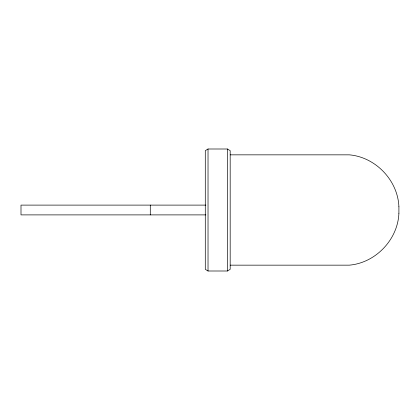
<?xml version="1.0" encoding="UTF-8"?>
<svg xmlns="http://www.w3.org/2000/svg" width="420" height="420" viewBox="0 0 420 420"><rect width="100%" height="100%" fill="white"/><g stroke="black" fill="none" stroke-linecap="round" stroke-linejoin="round"><path stroke-width="0.63" d="M398.906 213.245L398.906 206.756M398.906 213.25C397.856 239.605 375.622 262.889 349.346 265.156L230.181 265.156M208.026 149L205.286 150.67L205.286 269.33L208.026 271L227.441 271L230.181 269.33L230.181 150.67L227.441 149L208.026 149L208.026 271M230.181 154.844L349.346 154.844C375.622 157.112 397.856 180.395 398.906 206.75M205.884 205.107L21 205.107L21 214.893L205.884 214.893M227.441 149L227.441 271M150.286 205.107L150.286 214.893"/></g></svg>
